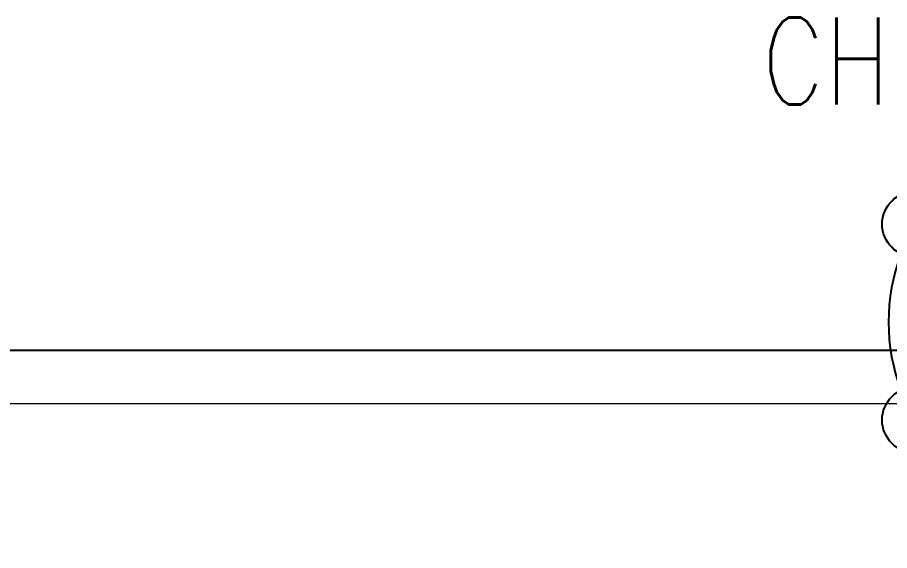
# Model space of a CAD drawing. Header units: inches. Extents: x 102655 to 148943, y 72248 to 114419.
# Drawn here: x 132443 to 133445, y 97774 to 98386 of the extents above; entities that cross this region are included whole.
import ezdxf
from ezdxf.enums import TextEntityAlignment as Align

# ---------------------------------------------------------------- set-up
doc = ezdxf.new("R2010")
doc.units = ezdxf.units.IN
doc.layers.add('ceiling dim', color=8, linetype='Continuous', lineweight=5)
doc.layers.add('Furnitureee', color=8, linetype='Continuous', lineweight=5)
doc.layers.add('E-LTG', color=92, linetype='Continuous')
doc.layers.add('E-TAG', color=30, linetype='Continuous')
doc.styles.add('Pyzd-Romans', font='romans.shx', dxfattribs={"width": 0.8})

# ---------------------------------------------------------------- blocks, each defined once
blk = doc.blocks.new('A$Caba3f22f')
at = {"color": 8}
blk.add_line((26279.9, 3657, 0), (21479.9, 3657.3, 0), dxfattribs=at)
blk = doc.blocks.new('f')
at = {"layer": 'Furnitureee', "color": 8, "ltscale": 0.5, "xscale": 0.001000000000009727, "yscale": 0.001000000000009727, "zscale": 0.001000000000009727}
blk.add_blockref('A$Caba3f22f', (478763.0536, 1037622.3394), dxfattribs=at)
blk = doc.blocks.new('E-E.O_CEILING_CH2')
at = {"color": 254, "lineweight": 0}
for points in [[(0, -187.5), (0, -187.5), (0, -187.5), (0, -187.5), (0, -187.5), (0, -187.5), (0, -187.5), (0, -187.5), (0, -187.5), (0, -187.5), (0, -187.5), (0, -187.5)], [(0, -187.5), (0, -187.5)], [(0, -187.5), (0, -187.5)], [(0, -187.5), (0, -187.5)], [(0, -187.5), (0, -187.5)], [(0, -187.5), (0, -187.5)], [(0, -187.5), (0, -187.5)], [(0, -187.5), (0, -187.5)], [(0, -187.5), (0, -187.5)], [(0, -187.5), (0, -187.5)], [(0, -187.5), (0, -187.5)], [(0, -187.5), (0, -187.5)], [(0, -187.5), (0, -187.5)], [(0, -187.5), (0, -187.5), (0, -187.5)], [(0, -187.5), (0, -187.5)], [(0, -187.5), (0, -187.5)], [(0, -187.5), (0, -187.5)], [(0, -187.5), (0, -187.5), (0, -187.5), (0, -187.5), (0, -187.5), (0, -187.5), (0, -187.5), (0, -187.5), (0, -187.5), (0, -187.5)], [(0, -187.5), (0, -187.5)]]:
    blk.add_lwpolyline(points, dxfattribs=at)
for centre in [(0, 225), (-194.9, 112.5), (194.9, 112.5), (-194.9, -112.5), (194.9, -112.5), (0, -225)]:
    blk.add_circle(centre, 37.5)
for start, end in [(99.5604, 140.4396), (39.5604, 80.4396), (159.5604, 200.4396), (339.5604, 20.4396), (219.5604, 260.4396), (279.5604, 320.4396)]:
    blk.add_arc((0, 0), 225, start, end)
at = {"layer": 'E-TAG'}
for points in [[(-35.4, -35.4), (35.4, 35.4)], [(-35.4, 35.4), (35.4, -35.4)]]:
    blk.add_lwpolyline(points, dxfattribs=at)
blk.add_circle((0, 0), 50, dxfattribs=at)
at = {"layer": 'E-TAG', "style": 'Pyzd-Romans', "width": 0.8, "flags": 1}
for tag, p in [('BPANEL', (262.5, 1012.5)), ('SWITCH', (-262.5, 787.5)), ('LOADVA', (262.5, 787.5)), ('BTYPE', (-262.5, 562.5)), ('PANEL', (262.5, 562.5)), ('HEIGHT', (-262.5, -562.5)), ('DSCR', (-262.5, -787.5)), ('ROOM', (262.5, -787.5))]:
    blk.add_attdef(tag, text='', height=100, dxfattribs=at).set_placement(p, align=Align.MIDDLE_CENTER)
at = {"layer": 'E-TAG', "style": 'Pyzd-Romans', "width": 0.8}
for tag, p in [('TYPE', (-262.5, 337.5)), ('NO.', (262.5, 337.5)), ('W.P', (-262.5, -337.5)), ('A,B,C', (262.5, -337.5)), ('CBT', (262.5, -562.5))]:
    blk.add_attdef(tag, text='', height=100, dxfattribs=at).set_placement(p, align=Align.MIDDLE_CENTER)

msp = doc.modelspace()

# ---------------------------------------------------------------- linework, layer by layer
msp.add_line((112193.03264, 98004.38823), (137839.13289, 98004.38823))

# ---------------------------------------------------------------- block references
at = {"layer": 'ceiling dim', "xscale": 1000, "yscale": 1000, "zscale": 1000}
msp.add_blockref('f', (-478653051.58299, -1037528053.90511), dxfattribs=at)
at = {"layer": 'E-LTG'}
ref = msp.add_blockref('E-E.O_CEILING_CH2', (133668.74623, 98036.49461), dxfattribs=at)
ref.add_attrib('TYPE', 'CH1', dxfattribs={"layer": 'E-TAG', "height": 100, "style": 'Pyzd-Romans', "width": 0.8}).set_placement((133406.24623, 98336.49461), align=Align.MIDDLE_CENTER)
ref.add_attrib('NO.', '19', dxfattribs={"layer": 'E-TAG', "height": 100, "style": 'Pyzd-Romans', "width": 0.8}).set_placement((133931.24623, 98336.49461), align=Align.MIDDLE_CENTER)

doc.saveas('drawing.dxf')
